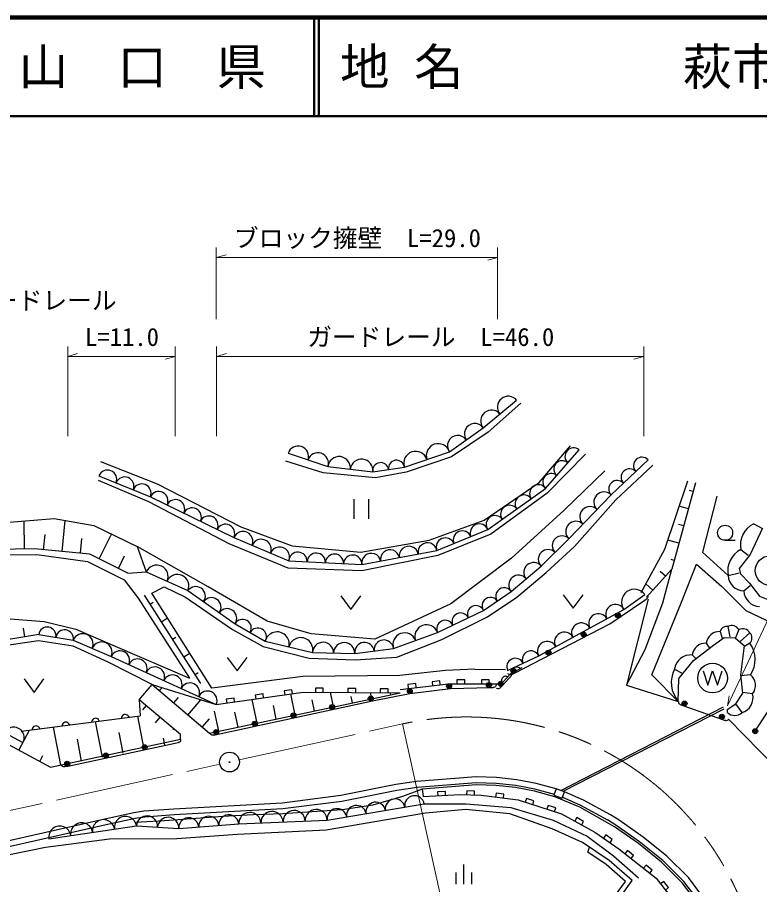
# Model space of a CAD drawing. Units: millimetres, scale not verified. Extents: x 40000 to 680000, y 20000 to 380000.
# Drawn here: x 337748 to 412810, y 292290 to 380000 of the extents above; entities that cross this region are included whole.
import ezdxf
from ezdxf.enums import TextEntityAlignment as Align

# ---------------------------------------------------------------- set-up
doc = ezdxf.new("R2010")
doc.units = ezdxf.units.MM
doc.header["$LTSCALE"] = 1000
doc.linetypes.add('CHAIN', pattern=[18.5, 12, -1.5, 3.5, -1.5])
for name, color, linetype, lineweight in [('M-BGD', 7, 'Continuous', 25), ('M-BMK', 2, 'CHAIN', 13), ('M-BMK-SRVR', 3, 'Continuous', 25), ('M-STR-HTXT', 7, 'Continuous', 13), ('M-STR-STRC', 7, 'Continuous', 25), ('M-TTL', 2, 'Continuous', 140), ('M-TTL-LINE', 7, 'Continuous', 50)]:
    doc.layers.add(name, color=color, linetype=linetype, lineweight=lineweight)
doc.layers.add('M-TTL-TXT', color=7, linetype='Continuous')
doc.styles.add('ＭＳ ゴシック', font='')
doc.styles.get('ＭＳ ゴシック').set_extended_font_data('MS Gothic')

msp = doc.modelspace()

# ---------------------------------------------------------------- linework, layer by layer
at = {"layer": 'M-BGD'}
for p, q in [((384856, 338488), (388237, 341284)), ((381438, 336074), (384856, 338488)), ((376889, 334522), (381438, 336074)), ((391170, 332360), (394544, 336253)), ((365137, 335920), (369147, 334572)), ((397781, 331719), (401536, 335249)), ((369147, 334572), (373687, 334044)), ((373687, 334044), (376889, 334522)), ((345999, 333638), (351199, 331526)), ((406336, 332912), (403927, 324209)), ((385323, 328199), (391170, 332360)), ((393517, 327265), (397781, 331719)), ((406095, 332042), (405682, 332156)), ((351199, 331526), (359635, 327387)), ((371782, 331283), (371782, 329283)), ((373302, 329283), (373302, 331283)), ((405613, 330301), (404685, 330558)), ((338486, 326236), (338429, 329059)), ((342272, 325983), (342577, 329113)), ((380177, 326079), (385323, 328199)), ((405131, 328561), (404616, 328703)), ((412207, 328772), (413020, 328354)), ((340405, 326165), (340556, 327707)), ((344138, 325801), (344284, 327293)), ((346038, 325231), (347278, 327732)), ((359635, 327387), (365197, 325043)), ((390710, 324506), (393517, 327265)), ((404649, 326820), (403518, 327133)), ((409320, 327114), (410320, 327114)), ((347970, 324272), (348595, 325533)), ((372587, 324656), (380177, 326079)), ((410917, 326168), (411649, 325617)), ((365197, 325043), (372587, 324656)), ((404168, 325079), (403860, 325164)), ((348937, 323793), (350789, 323931)), ((350789, 323931), (354997, 322025)), ((387668, 321950), (390710, 324506)), ((403927, 324209), (401367, 321377)), ((403287, 323501), (402766, 323972)), ((409627, 323564), (410744, 323836)), ((354997, 322025), (359758, 318675)), ((384900, 320020), (387668, 321950)), ((402007, 322085), (401309, 322716)), ((411218, 321996), (411842, 322545)), ((356302, 312644), (350603, 321560)), ((399084, 320117), (401193, 321622)), ((401534, 321174), (399343, 312473)), ((401089, 320983), (401338, 321150)), ((351172, 320669), (351485, 320868)), ((397657, 318676), (401089, 320983)), ((333815, 319422), (340476, 318910)), ((352312, 318885), (352938, 319285)), ((380233, 317789), (384900, 320020)), ((390466, 315433), (399084, 320117)), ((359758, 318675), (362820, 316911)), ((388027, 313694), (397657, 318676)), ((409606, 318393), (409794, 317348)), ((338506, 317358), (338356, 318221)), ((339907, 317601), (343399, 317031)), ((375798, 316166), (380233, 317789)), ((408804, 317877), (409032, 317227)), ((410709, 318078), (410358, 317243)), ((411812, 317764), (410829, 316869)), ((343399, 317031), (347246, 315368)), ((353452, 317102), (353765, 317302)), ((362820, 316911), (367591, 315756)), ((407402, 316697), (407733, 316201)), ((411828, 316703), (411275, 316390)), ((367591, 315756), (371864, 315681)), ((371864, 315681), (375798, 316166)), ((347246, 315368), (357855, 310494)), ((354592, 315319), (355217, 315719)), ((387322, 313940), (390466, 315433)), ((406001, 315517), (406350, 315156)), ((384011, 314068), (387111, 314057)), ((404198, 314079), (404971, 313669)), ((355732, 313536), (356044, 313736)), ((387392, 313067), (387596, 313287)), ((387760, 313556), (388027, 313694)), ((411877, 313519), (410916, 313394)), ((327161, 312537), (338316, 306677)), ((351397, 312521), (357855, 310494)), ((386600, 312213), (386804, 312433)), ((386804, 312433), (387392, 313067)), ((399343, 312473), (404581, 310823)), ((352118, 311906), (352380, 312213)), ((365855, 309441), (365402, 311581)), ((369717, 310258), (369403, 311740)), ((373579, 311075), (373444, 311711)), ((373677, 310893), (377452, 311614)), ((375510, 311484), (375483, 311611)), ((377452, 311614), (381539, 312122)), ((381539, 312122), (385567, 312228)), ((385567, 312228), (385867, 312236)), ((412101, 311590), (411088, 311726)), ((350067, 310991), (350166, 309353)), ((353560, 310676), (354031, 311228)), ((355002, 309446), (356310, 310980)), ((357901, 307474), (373677, 310893)), ((361993, 308623), (361486, 311017)), ((367786, 309849), (367544, 310992)), ((371648, 310667), (371513, 311302)), ((411025, 309697), (410416, 310572)), ((350766, 310405), (350395, 309963)), ((358130, 307806), (357700, 309841)), ((360061, 308215), (359741, 309727)), ((363924, 309032), (363636, 310392)), ((392698, 301823), (409147, 310260)), ((392957, 301731), (409238, 310082)), ((404848, 310477), (405131, 310378)), ((405131, 310378), (409039, 309001)), ((409555, 309694), (409574, 309970)), ((338128, 307804), (350166, 309353)), ((346348, 305184), (345664, 308774)), ((350559, 305986), (349923, 309322)), ((352163, 309232), (351680, 308657)), ((356444, 308216), (357167, 309064)), ((409039, 309001), (409322, 308901)), ((409655, 309031), (414402, 304184)), ((337900, 305904), (338987, 307915)), ((342138, 304382), (341405, 308226)), ((353560, 308059), (353464, 307944)), ((344243, 304783), (343818, 307013)), ((348453, 305585), (348058, 307663)), ((352664, 306387), (352527, 307106)), ((357608, 307410), (357901, 307474)), ((342842, 304285), (353717, 306587)), ((353717, 306587), (354010, 306650)), ((340023, 304755), (340342, 305346)), ((342548, 304223), (342842, 304285)), ((369092, 298819), (378889, 300454)), ((340930, 296939), (349790, 298234)), ((349790, 298234), (354070, 297967)), ((354070, 297967), (360137, 298428)), ((360137, 298428), (369092, 298819)), ((382871, 294323), (382871, 292323)), ((382071, 293523), (382071, 292323)), ((383671, 293523), (383671, 292323))]:
    msp.add_line(p, q, dxfattribs=at)
for points in [[(388660, 340979), (385363, 338061), (381640, 335554), (377055, 333991), (373963, 333417), (368663, 333927), (364914, 335121)], [(346154, 335072), (351871, 332833), (360346, 328473), (365543, 326559), (372489, 325921), (379406, 327131), (384947, 329161), (390499, 332973), (393697, 336663)], [(395207, 335833), (391326, 331876), (385633, 327736), (380270, 325574), (372586, 324032), (365137, 324305), (359176, 326747), (351051, 330994), (345943, 333176)], [(357406, 312146), (351340, 321783), (352605, 322401), (354763, 321366), (359506, 318106), (362597, 316388), (367272, 315205), (371911, 315032), (376125, 315305), (380656, 317071), (385292, 319385), (388261, 321355), (391224, 323854), (394095, 326478), (398263, 331190), (401999, 334713)], [(397171, 334141), (393055, 330174), (387720, 325305), (381579, 320689), (373894, 317131), (367456, 317660), (363023, 318941), (357047, 322409), (349868, 326480), (350789, 323931)], [(400824, 321822), (403205, 326217), (405561, 333126)], [(408492, 331568), (407043, 325913), (409627, 323564)], [(336514, 328900), (341457, 329311), (345491, 328596), (349868, 326480)], [(413103, 328328), (411837, 325688), (410754, 324256), (410874, 323737), (411767, 322780), (412793, 321477), (414800, 320654), (415539, 321284), (416881, 324285)], [(313011, 315244), (311109, 318667), (316037, 321354), (333497, 325624), (339709, 325675), (344834, 324956), (348548, 323104), (349954, 321260), (355157, 313158)], [(348937, 323793), (345071, 325710), (339472, 326256), (333558, 326137)], [(404581, 310823), (401913, 313496), (404922, 320844), (406435, 324708), (408994, 322456), (411405, 320032), (416738, 317493), (419833, 322219)], [(399343, 312473), (401223, 316088), (403015, 320776), (403927, 324209)], [(370467, 321492), (371467, 320132), (372467, 321492)], [(392957, 321599), (393957, 320239), (394957, 321599)], [(401448, 321525), (401470, 321492), (401487, 321431), (401490, 321373), (401477, 321303), (401452, 321251), (401405, 321195), (401338, 321150)], [(340476, 318910), (343666, 318119), (347626, 316404), (355157, 313158)], [(351397, 312521), (346934, 314801), (343383, 316404), (339904, 316938), (336891, 316513), (334329, 317329), (330000, 317528), (325294, 316699), (324906, 315298), (327656, 313401)], [(339907, 317601), (337104, 317114), (334285, 317909)], [(404581, 310823), (404651, 313137), (406126, 314953), (408145, 316501), (409212, 317278), (410331, 317264)], [(410331, 317264), (410851, 316825), (411238, 316475), (410881, 313520), (411070, 311668), (410309, 310461), (409513, 309970)], [(358977, 315275), (359977, 313915), (360977, 315275)], [(384011, 314068), (381027, 313951), (376440, 313457), (366609, 313341), (357406, 312146)], [(386476, 312373), (387660, 313638), (388802, 314259)], [(388583, 314139), (388509, 314208), (388428, 314256), (388320, 314288), (388227, 314292), (388127, 314274), (388015, 314213), (387946, 314139), (387898, 314059), (387866, 313950), (387862, 313857), (387880, 313758)], [(387341, 313298), (387249, 313340), (387158, 313360), (387045, 313356), (386955, 313330), (386866, 313282), (386779, 313189), (386737, 313097), (386717, 313005), (386721, 312892), (386747, 312803), (386795, 312714)], [(387760, 313556), (387689, 313519), (387640, 313505), (387573, 313504), (387524, 313512), (387479, 313534), (387424, 313574), (387393, 313613), (387379, 313640)], [(387617, 313677), (387646, 313650), (387676, 313594), (387693, 313538), (387695, 313468), (387683, 313411), (387650, 313346), (387596, 313287)], [(407093, 313904), (407573, 312464), (408053, 313904), (408533, 312464), (409013, 313904)], [(322205, 300085), (322529, 301195), (321482, 305081), (323583, 305254), (324475, 301692), (325343, 300743), (336548, 303178), (336885, 304175), (335868, 304792), (336838, 306478), (341085, 304181), (354233, 306991), (354259, 307472), (350067, 310991), (351397, 312521), (357165, 307601), (376475, 311689)], [(338437, 313093), (339437, 311733), (340437, 313093)], [(376452, 312033), (381346, 312603), (386313, 312586)], [(378073, 312222), (378027, 312619), (377232, 312526), (377278, 312129)], [(380520, 312507), (380474, 312904), (379679, 312812), (379725, 312414)], [(382988, 312598), (382989, 312998), (382189, 313000), (382188, 312600)], [(385471, 312589), (385473, 312989), (384673, 312991), (384671, 312591)], [(386160, 312494), (386162, 312454), (386143, 312393), (386114, 312342), (386066, 312291), (386017, 312260), (385947, 312238), (385867, 312236)], [(357855, 310494), (366648, 311760), (376475, 311689)], [(362647, 311184), (362591, 311580), (361799, 311466), (361856, 311070)], [(365578, 311606), (365521, 312002), (364729, 311888), (364786, 311492)], [(368686, 311745), (368689, 312145), (367889, 312151), (367886, 311751)], [(371961, 311721), (371964, 312121), (371164, 312127), (371161, 311727)], [(375237, 311697), (375240, 312097), (374440, 312103), (374437, 311703)], [(386600, 312213), (386545, 312155), (386504, 312125), (386441, 312101), (386392, 312092), (386342, 312097), (386278, 312116), (386235, 312143), (386213, 312163)], [(359717, 310762), (359660, 311158), (358868, 311044), (358925, 310648)], [(404848, 310477), (404773, 310504), (404729, 310530), (404682, 310578), (404654, 310620), (404639, 310667), (404631, 310734), (404638, 310784), (404648, 310813)], [(346049, 308823), (346005, 308914), (345947, 308988), (345857, 309057), (345772, 309094), (345673, 309114), (345546, 309097), (345454, 309053), (345381, 308995), (345312, 308906), (345275, 308820), (345255, 308721)], [(349058, 309210), (349014, 309302), (348956, 309375), (348867, 309444), (348781, 309481), (348682, 309501), (348555, 309485), (348464, 309441), (348391, 309383), (348322, 309293), (348284, 309208), (348265, 309108)], [(409688, 309038), (409675, 309000), (409636, 308950), (409591, 308913), (409527, 308882), (409470, 308870), (409398, 308875), (409322, 308901)], [(340030, 308049), (339986, 308140), (339928, 308213), (339838, 308282), (339753, 308320), (339654, 308339), (339527, 308323), (339436, 308279), (339362, 308221), (339293, 308131), (339256, 308046), (339236, 307947)], [(343039, 308436), (342995, 308527), (342937, 308600), (342848, 308669), (342762, 308707), (342663, 308726), (342536, 308710), (342445, 308666), (342372, 308608), (342303, 308519), (342265, 308433), (342246, 308334)], [(357608, 307410), (357530, 307393), (357479, 307392), (357414, 307409), (357368, 307430), (357330, 307462), (357288, 307515), (357268, 307561), (357262, 307591)], [(354252, 306956), (354260, 306917), (354253, 306854), (354234, 306799), (354196, 306740), (354153, 306700), (354089, 306666), (354010, 306650)], [(342548, 304223), (342470, 304206), (342419, 304206), (342354, 304223), (342309, 304244), (342271, 304277), (342229, 304329), (342209, 304376), (342203, 304405)], [(392223, 301991), (390222, 302536), (388240, 302899), (386203, 303112), (384136, 303188), (378117, 302708), (376021, 302408), (370447, 301303), (364535, 300541), (353559, 299934), (350541, 299708), (349541, 299563), (346593, 298924), (331205, 295443)], [(392065, 301412), (390089, 301951), (388154, 302304), (386161, 302514), (384149, 302587), (378183, 302112), (376122, 301817), (370544, 300711), (364590, 299943), (353604, 299335), (350628, 299114), (349648, 298972), (346722, 298338), (331343, 294859)], [(378698, 301952), (376694, 301207), (373689, 300319), (370590, 299860), (367566, 299652), (364638, 299467), (361579, 299355), (358541, 299189), (352613, 298755), (349647, 298568)], [(411073, 259960), (408956, 280488), (408356, 284408), (407685, 287369), (406651, 290119), (406204, 290900), (404982, 292489), (402894, 294567), (400548, 296458), (398138, 298144), (394625, 300125), (392088, 301188), (390042, 301756), (388126, 302106), (386147, 302314), (384194, 302390), (378698, 301952), (378787, 301195)], [(381050, 301325), (381027, 301725), (380229, 301678), (380252, 301279)], [(383977, 301355), (383992, 301755), (383193, 301785), (383178, 301385)], [(378787, 301195), (382515, 301410), (384640, 301331), (388383, 300856), (392784, 299452), (396150, 297608), (398556, 295908), (402340, 292958), (405154, 289356), (406027, 287034), (406821, 283454), (407296, 279825), (408243, 269695), (410521, 259950)], [(386908, 301043), (386958, 301440), (386165, 301540), (386114, 301144)], [(389864, 300383), (389985, 300764), (389223, 301007), (389102, 300626)], [(397443, 298817), (394727, 300299), (392832, 301141)], [(397730, 299344), (394993, 300837), (393075, 301690)], [(378889, 300454), (383120, 300463), (387663, 300079), (391925, 298802), (395356, 297188), (398024, 295194), (400563, 292977)], [(392065, 299681), (392186, 300062), (391424, 300305), (391302, 299924)], [(397644, 289592), (399923, 292697), (397591, 294729), (394897, 296547), (391825, 297928), (387551, 299466), (383102, 299881), (379035, 299532), (368967, 297793), (360011, 297365), (353881, 296931), (347064, 296905), (340596, 296051), (332482, 294396)], [(411895, 250639), (411894, 259181), (409750, 280589), (409140, 284570), (408463, 287574), (407377, 290461), (406872, 291344), (405603, 292999), (403416, 295173), (401018, 297106), (398590, 298805), (397730, 299344)], [(394818, 298338), (395010, 298689), (394308, 299073), (394116, 298722)], [(411295, 250596), (411294, 259151), (409154, 280513), (408550, 284459), (407887, 287401), (406832, 290204), (406371, 291011), (405152, 292602), (403015, 294726), (400658, 296626), (398271, 298297), (397412, 298835)], [(397680, 296527), (397911, 296854), (397257, 297316), (397027, 296989)], [(397279, 289939), (399248, 292622), (397286, 294332), (395421, 295590), (395610, 296066)], [(399818, 294925), (400063, 295240), (399433, 295732), (399187, 295416)], [(401710, 293450), (401956, 293765), (401325, 294257), (401079, 293941)], [(403290, 291742), (403605, 291989), (403113, 292619), (402797, 292373)]]:
    msp.add_lwpolyline(points, dxfattribs=at)
msp.add_lwpolyline([(392223, 301991), (391988, 301330), (392841, 301028), (393075, 301690)], close=True, dxfattribs=at)
for centre, radius in [((409320, 327874), 760), ((413861, 324044), 1500), ((398480, 319530), 250), ((398480, 319530), 150), ((398480, 319530), 50), ((395018, 317592), 250), ((395018, 317592), 150), ((395018, 317592), 50), ((391465, 315754), 250), ((391465, 315754), 150), ((391465, 315754), 50), ((387912, 313916), 250), ((387912, 313916), 150), ((408053, 313184), 1500), ((387912, 313916), 50), ((381406, 312358), 250), ((381406, 312358), 150), ((381406, 312358), 50), ((385429, 312475), 250), ((385429, 312475), 150), ((385429, 312475), 50), ((386621, 312603), 250), ((386621, 312603), 150), ((386621, 312603), 50), ((377437, 311864), 250), ((377437, 311864), 150), ((377437, 311864), 50), ((369576, 310260), 250), ((373486, 311108), 250), ((373486, 311108), 150), ((373486, 311108), 50), ((405214, 310613), 250), ((405214, 310613), 150), ((405214, 310613), 50), ((365667, 309413), 250), ((369576, 310260), 150), ((369576, 310260), 50), ((361757, 308565), 250), ((365667, 309413), 150), ((365667, 309413), 50), ((408990, 309283), 250), ((408990, 309283), 150), ((408990, 309283), 50), ((357848, 307718), 250), ((357848, 307718), 150), ((361757, 308565), 150), ((361757, 308565), 50), ((357848, 307718), 50), ((350619, 306187), 250), ((350619, 306187), 150), ((350619, 306187), 50), ((346705, 305358), 250), ((346705, 305358), 150), ((346705, 305358), 50), ((342790, 304530), 250), ((342790, 304530), 150), ((342790, 304530), 50)]:
    msp.add_circle(centre, radius, dxfattribs=at)
for centre, radius, start, end in [((387391, 340585), 1097, 39.58826, 219.58826), ((385701, 339187), 1097, 39.58826, 219.58826), ((384001, 337885), 1046, 35.24106, 215.24106), ((382292, 336677), 1046, 35.24106, 215.24106), ((380301, 335686), 1202, 18.82944, 198.82944), ((366140, 335583), 1058, 341.42706, 161.42706), ((368145, 334909), 1058, 341.42706, 161.42706), ((378026, 334910), 1202, 18.82944, 198.82944), ((393982, 335605), 858, 49.09049, 229.09049), ((370282, 334440), 1142, 353.36395, 173.36395), ((372552, 334176), 1142, 353.36395, 173.36395), ((376088, 334403), 809, 8.49729, 188.49729), ((392857, 334307), 858, 49.09049, 229.09049), ((400910, 334661), 859, 43.22851, 223.22851), ((346865, 333286), 936, 337.89655, 157.89655), ((374487, 334164), 809, 8.49729, 188.49729), ((399658, 333484), 859, 43.22851, 223.22851), ((348599, 332582), 936, 337.89655, 157.89655), ((391733, 333009), 858, 49.09049, 229.09049), ((350332, 331878), 936, 337.89655, 157.89655), ((390439, 331840), 897, 35.43327, 215.43327), ((398407, 332307), 859, 43.22851, 223.22851), ((352043, 331112), 940, 333.86639, 153.86639), ((388977, 330800), 897, 35.43327, 215.43327), ((397070, 330976), 1028, 46.25068, 226.25068), ((353730, 330285), 940, 333.86639, 153.86639), ((355417, 329457), 940, 333.86639, 153.86639), ((387516, 329760), 897, 35.43327, 215.43327), ((395649, 329492), 1028, 46.25068, 226.25068), ((357104, 328629), 940, 333.86639, 153.86639), ((386054, 328720), 897, 35.43327, 215.43327), ((394227, 328007), 1028, 46.25068, 226.25068), ((358791, 327801), 940, 333.86639, 153.86639), ((382750, 327139), 928, 22.39738, 202.39738), ((384465, 327846), 928, 22.39738, 202.39738), ((413230, 326644), 2362, 115.66638, 191.61877), ((360562, 326997), 1006, 337.14921, 157.14921), ((362416, 326215), 1006, 337.14921, 157.14921), ((381035, 326432), 928, 22.39738, 202.39738), ((392815, 326575), 984, 44.50302, 224.50302), ((364270, 325434), 1006, 337.14921, 157.14921), ((377331, 325545), 965, 10.61866, 190.61866), ((379228, 325901), 965, 10.61866, 190.61866), ((366121, 324995), 925, 356.99984, 176.99984), ((367969, 324898), 925, 356.99984, 176.99984), ((369816, 324801), 925, 356.99984, 176.99984), ((371664, 324704), 925, 356.99984, 176.99984), ((373536, 324834), 965, 10.61866, 190.61866), ((375434, 325190), 965, 10.61866, 190.61866), ((391411, 325195), 984, 44.50302, 224.50302), ((411940, 324040), 2361, 115.66602, 191.61865), ((351841, 323455), 1155, 335.6302, 155.6302), ((389949, 323867), 993, 40.03284, 220.03284), ((353945, 322502), 1155, 335.6302, 155.6302), ((388428, 322589), 993, 40.03284, 220.03284), ((411246, 323615), 1620, 181.81818, 269.0238), ((355790, 321467), 970, 324.86595, 144.86595), ((386976, 321467), 844, 34.89982, 214.89982), ((400138, 320869), 1295, 35.50303, 215.50303), ((412837, 322047), 1620, 181.81818, 269.0238), ((357377, 320350), 970, 324.86595, 144.86595), ((385592, 320502), 844, 34.89982, 214.89982), ((358965, 319233), 970, 324.86595, 144.86595), ((384122, 319648), 862, 25.54726, 205.54726), ((398222, 319649), 981, 28.52753, 208.52753), ((382566, 318904), 862, 25.54726, 205.54726), ((396498, 318712), 981, 28.52753, 208.52753), ((360524, 318234), 883, 330.06199, 150.06199), ((379124, 317383), 1180, 20.10303, 200.10303), ((381011, 318160), 862, 25.54726, 205.54726), ((394775, 317775), 981, 28.52753, 208.52753), ((409476, 317713), 692, 79.14246, 166.34802), ((409993, 317656), 832, 30.50623, 117.71191), ((340780, 317458), 885, 350.74349, 170.74349), ((342526, 317174), 885, 350.74349, 170.74349), ((344361, 316616), 1048, 336.60794, 156.60794), ((362055, 317352), 883, 330.06199, 150.06199), ((364013, 316622), 1227, 346.3896, 166.3896), ((376907, 316571), 1180, 20.10303, 200.10303), ((393052, 316838), 981, 28.52753, 208.52753), ((408722, 316551), 1328, 86.48938, 173.69507), ((411096, 317342), 832, 30.50305, 117.70874), ((411263, 317225), 770, 317.27332, 44.479), ((346284, 315784), 1048, 336.60794, 156.60794), ((366399, 316045), 1227, 346.3896, 166.3896), ((368660, 315737), 1068, 358.99352, 178.99352), ((370796, 315700), 1068, 358.99352, 178.99352), ((372848, 315802), 991, 7.02351, 187.02351), ((374815, 316044), 991, 7.02351, 187.02351), ((391328, 315901), 981, 28.52753, 208.52753), ((407321, 315371), 1328, 86.48938, 173.69507), ((409568, 315076), 2786, 326.01086, 35.74072), ((348130, 314962), 973, 335.32988, 155.32988), ((389680, 315060), 870, 25.40539, 205.40539), ((349898, 314149), 973, 335.32988, 155.32988), ((388108, 314313), 870, 25.40539, 205.40539), ((405854, 313851), 1672, 84.97253, 172.1781), ((351666, 313337), 973, 335.32988, 155.32988), ((406809, 312736), 2937, 152.7818, 220.63898), ((353435, 312525), 973, 335.32988, 155.32988), ((410976, 312436), 1408, 323.03052, 50.23608), ((355203, 311713), 973, 335.32988, 155.32988), ((356971, 310901), 973, 335.32988, 155.32988), ((410570, 311208), 1578, 286.77618, 13.98181), ((410289, 310468), 1066, 226.50989, 313.71552), ((337386, 307165), 1050, 332.28473, 152.28473), ((375950, 299963), 993, 9.47479, 189.47479), ((377909, 300290), 993, 9.47479, 189.47479), ((370071, 298982), 993, 9.47479, 189.47479), ((372031, 299309), 993, 9.47479, 189.47479), ((373990, 299636), 993, 9.47479, 189.47479), ((348682, 298072), 1119, 8.31834, 188.31834), ((350860, 298167), 1072, 356.42589, 176.42589), ((353000, 298033), 1072, 356.42589, 176.42589), ((357104, 298197), 1014, 4.34593, 184.34593), ((359126, 298351), 1014, 4.34593, 184.34593), ((361257, 298477), 1120, 2.49964, 182.49964), ((363495, 298574), 1120, 2.49964, 182.49964), ((365734, 298672), 1120, 2.49964, 182.49964), ((367972, 298770), 1120, 2.49964, 182.49964), ((342038, 297101), 1119, 8.31834, 188.31834), ((344252, 297424), 1119, 8.31834, 188.31834), ((346467, 297748), 1119, 8.31834, 188.31834), ((355081, 298043), 1014, 4.34593, 184.34593)]:
    msp.add_arc(centre, radius, start, end, dxfattribs=at)
at = {"layer": 'M-BMK'}
for p, q in [((360180, 304904), (376706, 308546)), ((323645, 296852), (358227, 304473))]:
    msp.add_line(p, q, dxfattribs=at)
msp.add_arc((383163, 279249), 30000, 4.07715, 102.42871, dxfattribs=at)
at = {"layer": 'M-BMK-SRVR'}
for radius in [1000, 40]:
    msp.add_circle((359203, 304688), radius, dxfattribs=at)
at = {"layer": 'M-STR-HTXT'}
for p, q in [((357855, 349473), (357855, 356714)), ((386313, 356714), (386313, 349473)), ((357855, 355714), (358855, 355994)), ((357855, 355714), (386313, 355714)), ((386313, 355714), (385313, 355434)), ((342842, 337631), (342842, 346714)), ((353717, 346714), (353717, 337631)), ((357901, 337631), (357901, 346714)), ((401089, 346714), (401089, 337631)), ((342842, 345714), (343842, 345994)), ((342842, 345714), (353717, 345714)), ((353717, 345714), (352717, 345434)), ((357901, 345714), (358901, 345994)), ((357901, 345714), (401089, 345714)), ((401089, 345714), (400089, 345434)), ((409563, 310362), (409734, 311386))]:
    msp.add_line(p, q, dxfattribs=at)
for points in [[(409563, 310362), (420974, 334707), (457849, 334707)], [(376706, 308546), (383163, 279249), (413087, 281382)]]:
    msp.add_lwpolyline(points, dxfattribs=at)
at = {"layer": 'M-STR-STRC'}
msp.add_line((412361, 307808), (425557, 328365), dxfattribs=at)
for radius in [250, 150, 50]:
    msp.add_circle((412361, 307808), radius, dxfattribs=at)
at = {"layer": 'M-TTL'}
msp.add_line((680000, 380000), (40000, 380000), dxfattribs=at)
at = {"layer": 'M-TTL-LINE'}
for p, q in [((367750, 380000), (367750, 370000)), ((368250, 380000), (368250, 370000)), ((40000, 370000), (680000, 370000))]:
    msp.add_line(p, q, dxfattribs=at)

# ---------------------------------------------------------------- texts
at = {"layer": 'M-STR-HTXT', "style": 'ＭＳ ゴシック'}
for s, p in [('ブロック擁壁\u3000L=29.0', (359647, 356214)), ('ガードレール', (332785, 349907)), ('L=11.0', (344592, 346214)), ('ガードレール\u3000L=46.0', (367058, 346214))]:
    msp.add_text(s, height=1833, dxfattribs=at).set_placement(p, align=Align.BOTTOM_LEFT)
at = {"layer": 'M-TTL-TXT', "style": 'ＭＳ ゴシック'}
msp.add_text('山\u3000口\u3000県', height=3666, dxfattribs=at).set_placement((350375, 375000), align=Align.MIDDLE_CENTER)
for s, p in [('地 名', (370380, 375000)), ('萩市見島', (405024, 375000))]:
    msp.add_text(s, height=3666, dxfattribs=at).set_placement(p, align=Align.MIDDLE_LEFT)

doc.saveas('drawing.dxf')
